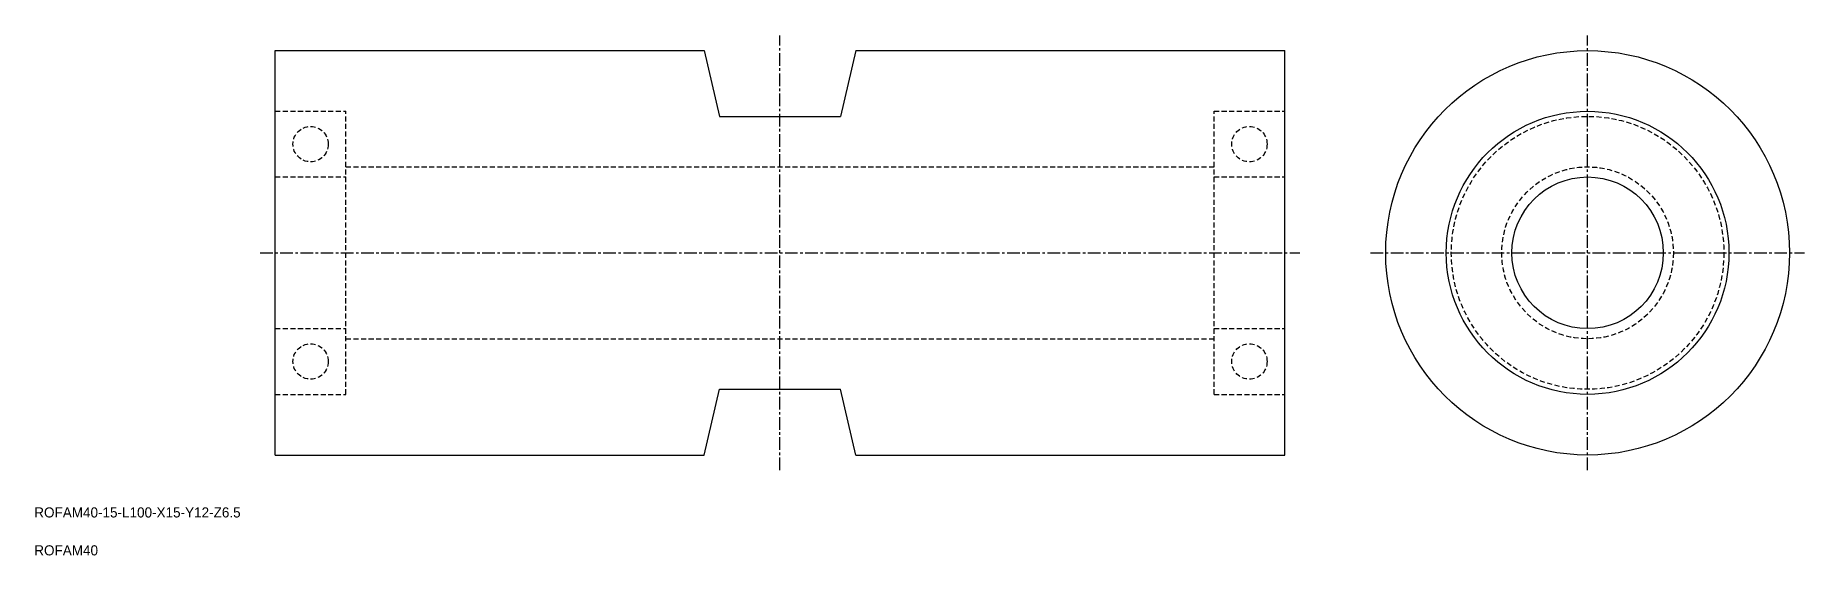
# Model space of a CAD drawing. Extents: x 3 to 178, y -4 to 47.
import ezdxf

# ---------------------------------------------------------------- set-up
doc = ezdxf.new("R2010")
doc.units = 0
doc.linetypes.add('CENTER', pattern=[2, 1.25, -0.25, 0.25, -0.25])
doc.linetypes.add('DASHED', pattern=[0.75, 0.5, -0.25])
doc.layers.get('0').update_dxf_attribs({"linetype": 'CONTINUOUS'})
doc.layers.add('CENTER', color=1, linetype='CENTER')

msp = doc.modelspace()

# ---------------------------------------------------------------- linework, layer by layer
at = {"color": 7, "linetype": 'CONTINUOUS'}
for p, q in [((26.37, 5.85), (26.37, 45.85)), ((26.37, 45.85), (68.87, 45.85)), ((68.87, 45.85), (70.37, 39.35)), ((83.87, 45.85), (82.37, 39.35)), ((83.87, 45.85), (126.37, 45.85)), ((126.37, 5.85), (126.37, 45.85)), ((70.37, 39.35), (82.37, 39.35)), ((68.87, 5.85), (70.37, 12.35)), ((70.37, 12.35), (82.37, 12.35)), ((83.87, 5.85), (82.37, 12.35)), ((26.37, 5.85), (68.87, 5.85)), ((83.87, 5.85), (126.37, 5.85))]:
    msp.add_line(p, q, dxfattribs=at)
at = {"color": 3, "linetype": 'DASHED'}
for p, q in [((26.37, 39.85), (33.37, 39.85)), ((33.37, 11.85), (33.37, 39.85)), ((119.37, 11.85), (119.37, 39.85)), ((119.37, 39.85), (126.37, 39.85)), ((26.37, 33.35), (33.37, 33.35)), ((33.37, 34.35), (119.37, 34.35)), ((119.37, 33.35), (126.37, 33.35)), ((26.37, 18.35), (33.37, 18.35)), ((119.37, 18.35), (126.37, 18.35)), ((33.37, 17.35), (119.37, 17.35)), ((26.37, 11.85), (33.37, 11.85)), ((119.37, 11.85), (126.37, 11.85))]:
    msp.add_line(p, q, dxfattribs=at)
at = {"color": 7, "linetype": 'CONTINUOUS'}
for radius in [20, 14, 7.5]:
    msp.add_circle((156.37, 25.85), radius, dxfattribs=at)
at = {"color": 3, "linetype": 'DASHED'}
for centre, radius in [((156.37, 25.85), 13.5), ((29.87, 36.6), 1.75), ((122.87, 36.6), 1.75), ((156.37, 25.85), 8.5), ((29.87, 15.1), 1.75), ((122.87, 15.1), 1.75)]:
    msp.add_circle(centre, radius, dxfattribs=at)
at = {"layer": 'CENTER', "color": 1, "linetype": 'CENTER'}
for p, q in [((76.37, 4.35), (76.37, 47.35)), ((156.37, 4.35), (156.37, 47.35)), ((24.87, 25.85), (127.87, 25.85)), ((134.87, 25.85), (177.87, 25.85))]:
    msp.add_line(p, q, dxfattribs=at)

# ---------------------------------------------------------------- texts
at = {"color": 7, "linetype": 'CONTINUOUS'}
for s, p in [('ROFAM40-15-L100-X15-Y12-Z6.5', (2.5, -0.33)), ('ROFAM40', (2.5, -4.08))]:
    msp.add_text(s, height=1, dxfattribs=at).set_placement(p)

doc.saveas('drawing.dxf')
